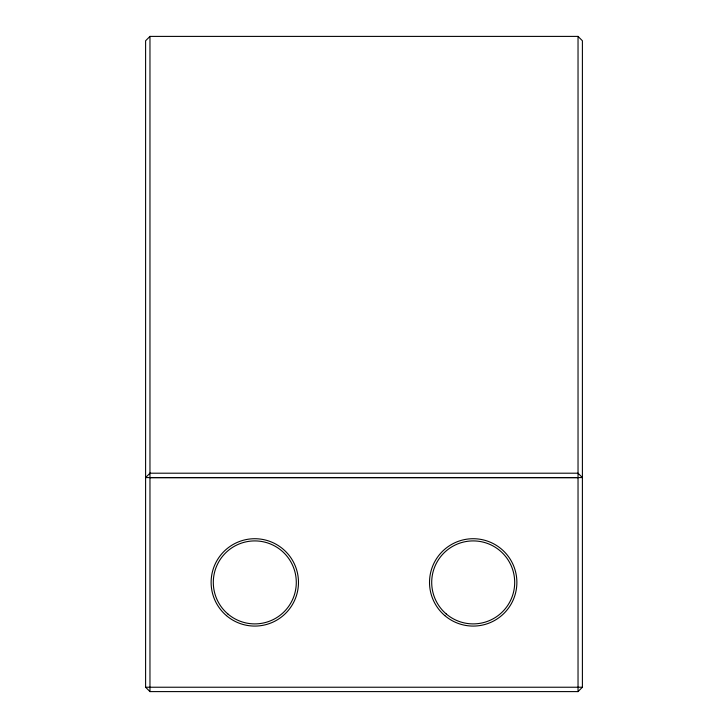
<?xml version="1.0" encoding="UTF-8"?>
<svg xmlns="http://www.w3.org/2000/svg" width="728" height="728" viewBox="0 0 728 728"><rect width="100%" height="100%" fill="white"/><g stroke="black" fill="none" stroke-linecap="round" stroke-linejoin="round"><path stroke-width="1.09" d="M149.968 36.4L145.6 40.768L145.6 687.232L149.968 691.6L578.032 691.6L582.4 687.232L582.4 40.768L578.032 36.4L149.968 36.4L149.968 691.6M149.968 477.677L578.032 477.677M145.6 687.232L582.4 687.232M578.032 36.4L578.032 691.6M149.968 473.2L145.6 477.568L582.4 477.568L578.032 473.2L149.968 473.2M227.873 613.977A41.496 41.496 0 0 0 295.604 589.935A41.496 41.496 0 0 0 240.923 543.297A41.496 41.496 0 0 0 227.873 613.977M226.453 615.633A43.68 43.68 0 0 0 297.752 590.326A43.68 43.68 0 0 0 240.195 541.232A43.68 43.68 0 0 0 226.453 615.633M446.273 613.977A41.496 41.496 0 0 0 514.004 589.935A41.496 41.496 0 0 0 459.322 543.297A41.496 41.496 0 0 0 446.273 613.977M444.854 615.633A43.68 43.68 0 0 0 516.152 590.326A43.68 43.68 0 0 0 458.594 541.232A43.68 43.68 0 0 0 444.854 615.633"/></g></svg>
